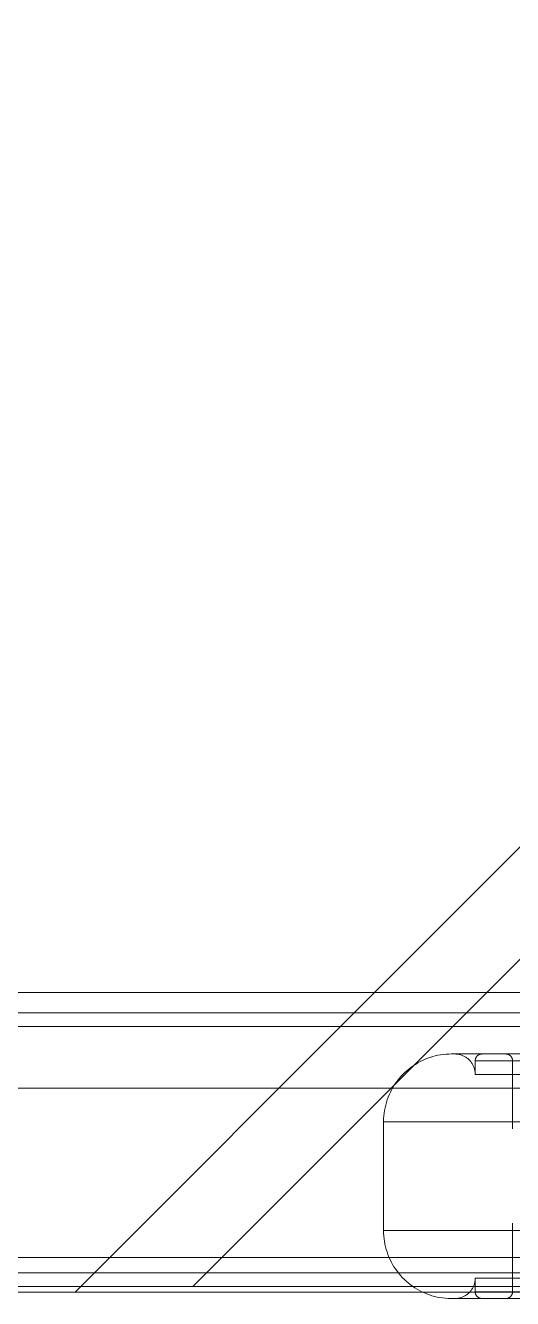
# Model space of a CAD drawing. Header units: millimetres. Extents: x -32954 to 151739, y -65671 to 56243.
# Drawn here: x -10847.7 to -10819, y -48951.3 to -48876.3 of the extents above; entities that cross this region are included whole.
import ezdxf

# ---------------------------------------------------------------- set-up
doc = ezdxf.new("R2010")
doc.units = ezdxf.units.MM
doc.layers.add('G-IMPT', color=7, linetype='Continuous', lineweight=9)
doc.layers.add('I-FURN', color=7, linetype='Continuous', lineweight=9)

# ---------------------------------------------------------------- blocks, each defined once
blk = doc.blocks.new('М25-М26_Столик манипуляционный - МСК-5501_dwg-9496848-О_ТХ_01')
at = {"layer": 'G-IMPT'}
for p, q in [((-261.285, 0.108), (-303.285, 0.108)), ((-303.285, 0.108), (-261.285, 0.108)), ((-303.085, 0.108), (-261.485, 0.108)), ((-303.085, 0.108), (-261.485, 0.108)), ((-263.085, 0.108), (-301.485, 0.108)), ((-301.485, 0.108), (-263.085, 0.108)), ((-300.085, 0.108), (-264.485, 0.108)), ((-300.085, 0.108), (-264.485, 0.108)), ((-246.054, -0.607), (-320.3, -74.854)), ((-246.054, -0.607), (-320.3, -74.854)), ((304.699, -0.607), (-304.699, -0.607)), ((304.699, -0.607), (-304.699, -0.607)), ((304.699, -0.607), (-304.699, -0.607)), ((304.699, -0.607), (-304.699, -0.607)), ((304.699, -0.607), (-304.699, -0.607)), ((304.699, -0.607), (-304.699, -0.607)), ((-301.885, -0.292), (-262.685, -0.292)), ((-301.885, -0.292), (-262.685, -0.292)), ((301.56, -0.272), (-298.001, -0.272)), ((-298.001, -0.272), (301.56, -0.272)), ((-298.001, -0.272), (301.56, -0.272)), ((-281.409, -0.607), (-246.054, -0.607)), ((-246.054, -0.607), (-281.409, -0.607)), ((-274.474, -0.272), (-239.119, -0.272)), ((-239.119, -0.272), (-274.474, -0.272)), ((-264.885, -4.292), (-264.885, -0.292)), ((-262.685, -1.092), (-262.685, -0.292)), ((304.699, -1.407), (-304.699, -1.407)), ((-304.699, -1.407), (304.699, -1.407)), ((-301.885, -1.092), (-262.685, -1.092)), ((-301.885, -1.092), (-262.685, -1.092)), ((-304.699, -2.307), (304.699, -2.307)), ((-304.699, -2.307), (304.699, -2.307)), ((304.699, -2.307), (-304.699, -2.307)), ((304.699, -2.307), (-304.699, -2.307)), ((-307.285, -3.892), (-257.285, -3.892)), ((-307.285, -3.892), (-257.285, -3.892)), ((-257.285, -10.292), (-257.285, -3.892)), ((-307.285, -10.292), (-257.285, -10.292)), ((-307.285, -10.292), (-257.285, -10.292)), ((-264.885, -13.892), (-264.885, -9.892)), ((-298.001, -12.272), (301.56, -12.272)), ((-301.885, -13.092), (-262.685, -13.092)), ((-301.885, -13.092), (-262.685, -13.092)), ((-262.685, -13.892), (-262.685, -13.092)), ((-301.885, -13.892), (-262.685, -13.892)), ((-301.885, -13.892), (-262.685, -13.892)), ((-303.285, -14.292), (-261.285, -14.292)), ((-261.285, -14.292), (-303.285, -14.292)), ((-303.085, -14.292), (-261.485, -14.292)), ((-261.485, -14.292), (-303.085, -14.292)), ((-301.485, -14.292), (-263.085, -14.292)), ((-301.485, -14.292), (-263.085, -14.292)), ((-264.485, -14.292), (-300.085, -14.292)), ((-300.085, -14.292), (-264.485, -14.292)), ((-301, -15.907), (301, -15.907)), ((301, -15.907), (-301, -15.907)), ((301, -15.907), (-301, -15.907)), ((-301, -15.907), (301, -15.907)), ((-301, -15.907), (301, -15.907)), ((301, -15.907), (-301, -15.907)), ((-301, -16.707), (301, -16.707)), ((-301, -16.707), (301, -16.707)), ((301, -16.707), (-301, -16.707)), ((301, -16.707), (-301, -16.707)), ((301, -17.907), (-301, -17.907)), ((-301, -17.907), (301, -17.907)), ((301, -17.907), (-301, -17.907)), ((301, -17.907), (-301, -17.907))]:
    blk.add_line(p, q, dxfattribs=at)
at = {"layer": 'G-IMPT', "flags": 128}
for points in [[(-261.285, 0.108), (-261.302, 0.108), (-261.352, 0.108), (-261.436, 0.108), (-261.553, 0.108), (-261.704, 0.108), (-261.887, 0.108), (-262.103, 0.108), (-262.351, 0.108), (-262.631, 0.108), (-262.943, 0.108), (-263.285, 0.108), (-263.658, 0.108), (-264.061, 0.108), (-264.493, 0.108), (-264.953, 0.108)], [(-265.213, 0.108), (-264.738, 0.108), (-264.29, 0.108), (-263.872, 0.108), (-263.483, 0.108), (-263.124, 0.108), (-262.795, 0.108), (-262.498, 0.108), (-262.233, 0.108), (-261.999, 0.108), (-261.798, 0.108), (-261.63, 0.108), (-261.495, 0.108), (-261.393, 0.108), (-261.325, 0.108), (-261.29, 0.108), (-261.285, 0.108)], [(-263.085, 0.108), (-263.1, 0.108), (-263.146, 0.108), (-263.223, 0.108), (-263.33, 0.108), (-263.468, 0.108), (-263.635, 0.108), (-263.833, 0.108), (-264.06, 0.108), (-264.316, 0.108), (-264.601, 0.108), (-264.914, 0.108)], [(-265.094, 0.108), (-264.766, 0.108), (-264.466, 0.108), (-264.194, 0.108), (-263.952, 0.108), (-263.738, 0.108), (-263.554, 0.108), (-263.401, 0.108), (-263.277, 0.108), (-263.184, 0.108), (-263.121, 0.108), (-263.089, 0.108), (-263.085, 0.108)], [(-264.485, 0.108), (-264.501, 0.107), (-264.517, 0.106), (-264.533, 0.105), (-264.549, 0.103), (-264.564, 0.1), (-264.58, 0.096), (-264.596, 0.092), (-264.611, 0.087), (-264.626, 0.082), (-264.641, 0.076), (-264.655, 0.07), (-264.67, 0.062), (-264.684, 0.055), (-264.697, 0.047), (-264.711, 0.038), (-264.724, 0.029), (-264.736, 0.019), (-264.749, 0.008), (-264.761, -0.002), (-264.772, -0.014), (-264.783, -0.025), (-264.793, -0.037), (-264.803, -0.05), (-264.813, -0.063), (-264.822, -0.076), (-264.83, -0.09), (-264.838, -0.104), (-264.845, -0.118), (-264.852, -0.133), (-264.858, -0.147), (-264.863, -0.162), (-264.868, -0.178), (-264.872, -0.193), (-264.876, -0.209), (-264.879, -0.224), (-264.882, -0.24), (-264.883, -0.256), (-264.884, -0.272), (-264.885, -0.288), (-264.885, -0.292)], [(-262.685, -0.292), (-262.685, -0.276), (-262.686, -0.26), (-262.688, -0.244), (-262.69, -0.229), (-262.693, -0.213), (-262.696, -0.197), (-262.701, -0.182), (-262.705, -0.167), (-262.711, -0.151), (-262.717, -0.137), (-262.723, -0.122), (-262.73, -0.108), (-262.738, -0.094), (-262.746, -0.08), (-262.755, -0.066), (-262.764, -0.053), (-262.774, -0.041), (-262.784, -0.029), (-262.795, -0.017), (-262.806, -0.005), (-262.818, 0.006), (-262.83, 0.016), (-262.843, 0.026), (-262.856, 0.035), (-262.869, 0.044), (-262.882, 0.053), (-262.896, 0.06), (-262.911, 0.068), (-262.925, 0.074), (-262.94, 0.08), (-262.955, 0.086), (-262.97, 0.091), (-262.986, 0.095), (-263.001, 0.099), (-263.017, 0.102), (-263.033, 0.104), (-263.049, 0.106), (-263.065, 0.107), (-263.081, 0.108), (-263.085, 0.108)], [(-261.485, 0.108), (-261.533, 0.107), (-261.581, 0.104), (-261.629, 0.099), (-261.676, 0.092), (-261.723, 0.084), (-261.77, 0.073), (-261.817, 0.061), (-261.862, 0.047), (-261.908, 0.031), (-261.952, 0.013), (-261.996, -0.007), (-262.039, -0.028), (-262.081, -0.051), (-262.122, -0.076), (-262.163, -0.102), (-262.202, -0.13), (-262.24, -0.159), (-262.276, -0.19), (-262.312, -0.223), (-262.346, -0.256), (-262.379, -0.291), (-262.41, -0.328), (-262.44, -0.365), (-262.468, -0.404), (-262.495, -0.444), (-262.52, -0.485), (-262.543, -0.527), (-262.565, -0.57), (-262.585, -0.613), (-262.603, -0.658), (-262.62, -0.703), (-262.635, -0.748), (-262.647, -0.795), (-262.658, -0.841), (-262.668, -0.888), (-262.675, -0.936), (-262.68, -0.984), (-262.683, -1.031), (-262.685, -1.079), (-262.685, -1.092)], [(-257.285, -3.892), (-257.288, -3.732), (-257.298, -3.573), (-257.314, -3.413), (-257.336, -3.255), (-257.365, -3.098), (-257.4, -2.942), (-257.441, -2.787), (-257.488, -2.634), (-257.541, -2.483), (-257.601, -2.335), (-257.666, -2.189), (-257.737, -2.045), (-257.814, -1.905), (-257.896, -1.768), (-257.984, -1.634), (-258.077, -1.504), (-258.175, -1.377), (-258.278, -1.255), (-258.386, -1.137), (-258.498, -1.023), (-258.615, -0.914), (-258.736, -0.809), (-258.862, -0.71), (-258.991, -0.616), (-259.124, -0.526), (-259.26, -0.443), (-259.4, -0.365), (-259.542, -0.292), (-259.688, -0.225), (-259.836, -0.164), (-259.986, -0.109), (-260.138, -0.06), (-260.292, -0.017), (-260.448, 0.019), (-260.605, 0.049), (-260.763, 0.073), (-260.922, 0.091), (-261.082, 0.103), (-261.242, 0.107), (-261.285, 0.108)], [(-239.119, -0.272), (-257.68, -18.834), (-276.242, -37.395), (-294.803, -55.957), (-313.365, -74.519)], [(-313.365, -74.519), (-294.803, -55.957), (-276.242, -37.395), (-257.68, -18.834), (-239.119, -0.272)], [(304.699, -1.407), (152.35, -1.407), (0, -1.407), (-152.35, -1.407), (-304.699, -1.407)], [(-304.699, -2.307), (-152.35, -2.307), (0, -2.307), (152.35, -2.307), (304.699, -2.307)], [(-304.699, -2.307), (-152.35, -2.307), (0, -2.307), (152.35, -2.307), (304.699, -2.307)], [(-264.885, -4.292), (-264.886, -4.324)], [(-264.885, -9.884), (-264.885, -9.892)], [(-261.285, -14.292), (-261.125, -14.289), (-260.965, -14.28), (-260.806, -14.264), (-260.648, -14.241), (-260.49, -14.213), (-260.334, -14.178), (-260.18, -14.137), (-260.027, -14.089), (-259.876, -14.036), (-259.727, -13.977), (-259.581, -13.911), (-259.438, -13.84), (-259.297, -13.764), (-259.16, -13.681), (-259.026, -13.594), (-258.896, -13.501), (-258.77, -13.403), (-258.647, -13.3), (-258.529, -13.192), (-258.416, -13.079), (-258.306, -12.962), (-258.202, -12.841), (-258.103, -12.716), (-258.008, -12.586), (-257.919, -12.454), (-257.835, -12.317), (-257.757, -12.178), (-257.685, -12.035), (-257.618, -11.89), (-257.557, -11.742), (-257.502, -11.592), (-257.453, -11.439), (-257.41, -11.285), (-257.374, -11.129), (-257.343, -10.972), (-257.319, -10.814), (-257.301, -10.655), (-257.29, -10.495), (-257.285, -10.336), (-257.285, -10.292)], [(301.56, -12.272), (151.67, -12.272), (1.78, -12.272), (-148.11, -12.272), (-298.001, -12.272)], [(-298.001, -12.272), (-148.11, -12.272), (1.78, -12.272), (151.67, -12.272), (301.56, -12.272)], [(-262.685, -13.092), (-262.684, -13.14), (-262.681, -13.188), (-262.676, -13.236), (-262.67, -13.284), (-262.661, -13.331), (-262.651, -13.378), (-262.638, -13.424), (-262.624, -13.47), (-262.608, -13.515), (-262.59, -13.56), (-262.571, -13.603), (-262.549, -13.646), (-262.526, -13.689), (-262.502, -13.73), (-262.475, -13.77), (-262.447, -13.809), (-262.418, -13.847), (-262.387, -13.884), (-262.355, -13.919), (-262.321, -13.953), (-262.286, -13.986), (-262.25, -14.017), (-262.212, -14.047), (-262.173, -14.075), (-262.133, -14.102), (-262.092, -14.127), (-262.051, -14.151), (-262.008, -14.172), (-261.964, -14.192), (-261.92, -14.211), (-261.875, -14.227), (-261.829, -14.242), (-261.783, -14.255), (-261.736, -14.266), (-261.689, -14.275), (-261.641, -14.282), (-261.594, -14.287), (-261.546, -14.291), (-261.498, -14.292), (-261.485, -14.292)], [(-264.885, -13.892), (-264.885, -13.908), (-264.884, -13.924), (-264.882, -13.94), (-264.88, -13.956), (-264.877, -13.972), (-264.874, -13.987), (-264.869, -14.003), (-264.865, -14.018), (-264.859, -14.033), (-264.853, -14.048), (-264.847, -14.063), (-264.84, -14.077), (-264.832, -14.091), (-264.824, -14.105), (-264.815, -14.118), (-264.806, -14.131), (-264.796, -14.144), (-264.786, -14.156), (-264.775, -14.168), (-264.764, -14.179), (-264.752, -14.19), (-264.74, -14.201), (-264.727, -14.211), (-264.714, -14.22), (-264.701, -14.229), (-264.687, -14.237), (-264.674, -14.245), (-264.659, -14.252), (-264.645, -14.259), (-264.63, -14.265), (-264.615, -14.271), (-264.6, -14.276), (-264.584, -14.28), (-264.569, -14.283), (-264.553, -14.287), (-264.537, -14.289), (-264.521, -14.291), (-264.505, -14.292), (-264.489, -14.292), (-264.485, -14.292)], [(-263.085, -14.292), (-263.069, -14.292), (-263.053, -14.291), (-263.037, -14.289), (-263.021, -14.287), (-263.006, -14.284), (-262.99, -14.281), (-262.974, -14.277), (-262.959, -14.272), (-262.944, -14.267), (-262.929, -14.261), (-262.915, -14.254), (-262.9, -14.247), (-262.886, -14.239), (-262.872, -14.231), (-262.859, -14.222), (-262.846, -14.213), (-262.833, -14.203), (-262.821, -14.193), (-262.809, -14.182), (-262.798, -14.171), (-262.787, -14.159), (-262.777, -14.147), (-262.767, -14.135), (-262.757, -14.122), (-262.748, -14.108), (-262.74, -14.095), (-262.732, -14.081), (-262.725, -14.067), (-262.718, -14.052), (-262.712, -14.037), (-262.707, -14.022), (-262.702, -14.007), (-262.697, -13.992), (-262.694, -13.976), (-262.691, -13.96), (-262.688, -13.945), (-262.687, -13.929), (-262.685, -13.913), (-262.685, -13.897), (-262.685, -13.892)], [(-265.213, -14.292), (-264.738, -14.292), (-264.29, -14.292), (-263.872, -14.292), (-263.483, -14.292), (-263.124, -14.292), (-262.795, -14.292), (-262.498, -14.292), (-262.233, -14.292), (-261.999, -14.292), (-261.798, -14.292), (-261.63, -14.292), (-261.495, -14.292), (-261.393, -14.292), (-261.325, -14.292), (-261.29, -14.292), (-261.285, -14.292)], [(-261.285, -14.292), (-261.302, -14.292), (-261.352, -14.292), (-261.436, -14.292), (-261.553, -14.292), (-261.704, -14.292), (-261.887, -14.292), (-262.103, -14.292), (-262.351, -14.292), (-262.631, -14.292), (-262.943, -14.292), (-263.285, -14.292), (-263.658, -14.292), (-264.061, -14.292), (-264.493, -14.292), (-264.953, -14.292)], [(-265.094, -14.292), (-264.766, -14.292), (-264.466, -14.292), (-264.194, -14.292), (-263.952, -14.292), (-263.738, -14.292), (-263.554, -14.292), (-263.401, -14.292), (-263.277, -14.292), (-263.184, -14.292), (-263.121, -14.292), (-263.089, -14.292), (-263.085, -14.292)], [(-263.085, -14.292), (-263.1, -14.292), (-263.146, -14.292), (-263.223, -14.292), (-263.33, -14.292), (-263.468, -14.292), (-263.635, -14.292), (-263.833, -14.292), (-264.06, -14.292), (-264.316, -14.292), (-264.601, -14.292), (-264.914, -14.292)], [(301, -15.907), (150.5, -15.907), (0, -15.907), (-150.5, -15.907), (-301, -15.907)]]:
    blk.add_lwpolyline(points, dxfattribs=at)
blk = doc.blocks.new('М25-М26_Столик манипуляционный - М25_Столик манипуляционный-8676404-О_ТХ_01')
blk.add_blockref('М25-М26_Столик манипуляционный - МСК-5501_dwg-9496848-О_ТХ_01', (0, 0))

msp = doc.modelspace()

# ---------------------------------------------------------------- block references
at = {"layer": 'I-FURN', "rotation": 180}
msp.add_blockref('М25-М26_Столик манипуляционный - М25_Столик манипуляционный-8676404-О_ТХ_01', (-11083.886, -48951.174), dxfattribs=at)

doc.saveas('drawing.dxf')
